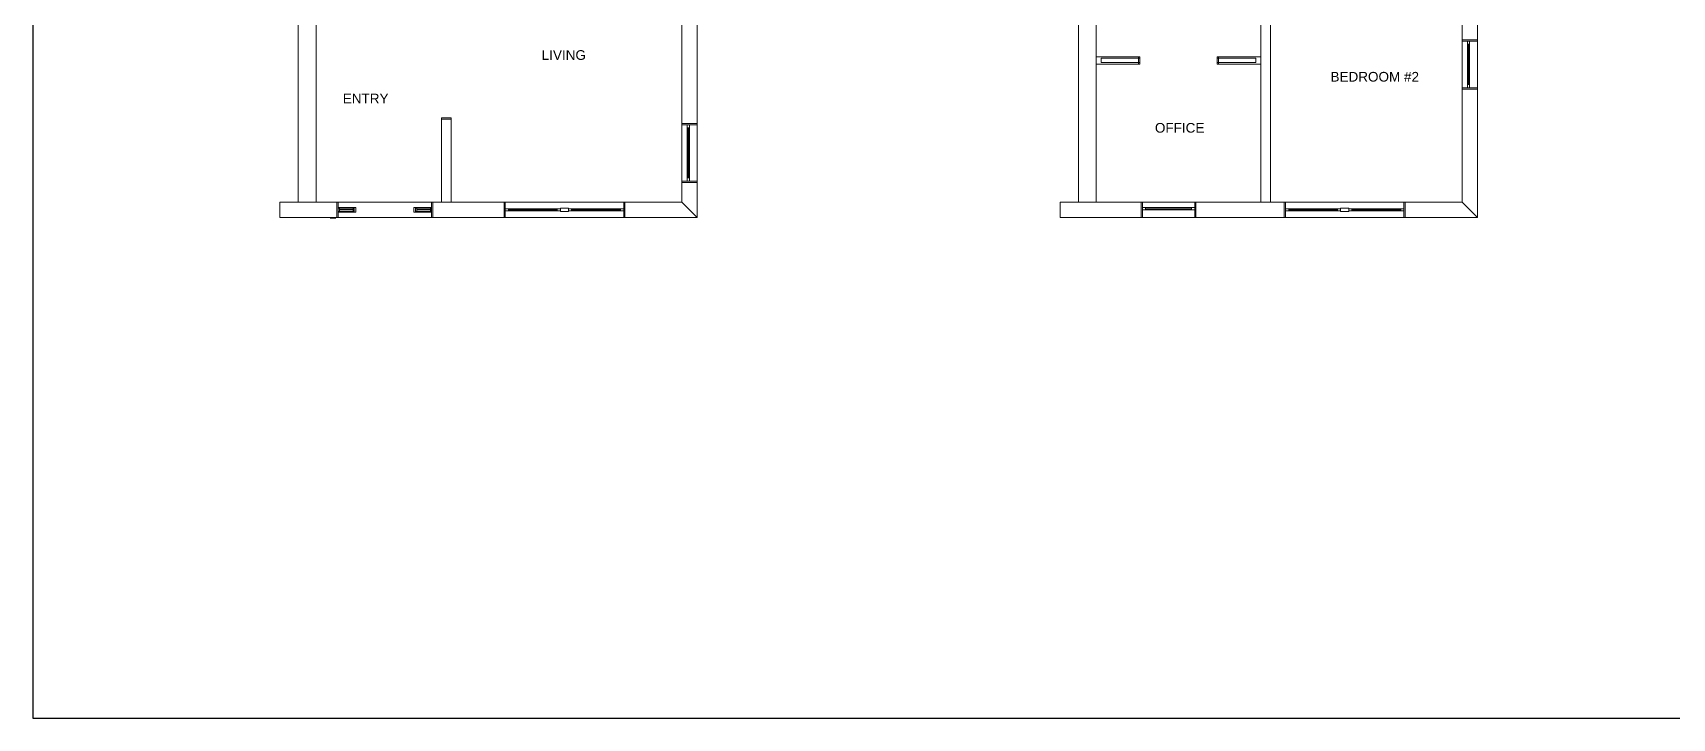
# Model space of a CAD drawing. Header units: inches. Extents: x -394 to 2550, y -2115 to -791.
# Drawn here: x 954 to 1971, y -1871 to -1446 of the extents above; entities that cross this region are included whole.
import ezdxf

# ---------------------------------------------------------------- set-up
doc = ezdxf.new("R2010")
doc.units = ezdxf.units.IN
doc.header["$MEASUREMENT"] = 0
doc.layers.add('B_Walls', color=7, linetype='Continuous', lineweight=13)
doc.styles.get("Standard").update_dxf_attribs({"font": 'arial.ttf'})

msp = doc.modelspace()

# ---------------------------------------------------------------- linework, layer by layer
at = {"layer": 'B_Walls'}
for p, q in [((1118.5, -1128.8), (1118.5, -1550.9)), ((1118.5, -1550.9), (1118.5, -1128.8)), ((1602.9, -1550.9), (1602.9, -1128.8)), ((1602.9, -1128.8), (1602.9, -1550.9)), ((1613.9, -1173.3), (1613.9, -1550.9)), ((1613.9, -1254), (1613.9, -1460.7)), ((1841, -1450.2), (1841, -1314)), ((1850.5, -1317), (1850.5, -1450.2)), ((1850.5, -1317), (1850.5, -1450.2)), ((1129.5, -1326.7), (1129.5, -1550.9)), ((1841, -1363.9), (1841, -1450.2)), ((1716, -1550.9), (1716, -1399.7)), ((1716, -1550.9), (1716, -1399.7)), ((1722, -1399.7), (1722, -1550.9)), ((1722, -1550.9), (1722, -1399.7)), ((1356.6, -1421.2), (1356.6, -1502.2)), ((1356.6, -1502.2), (1356.6, -1421.2)), ((1366.1, -1421.2), (1366.1, -1502.2)), ((1366.1, -1421.2), (1366.1, -1502.2)), ((1850.5, -1450.2), (1841, -1450.2)), ((1841, -1450.2), (1841, -1480.7)), ((1841, -1450.2), (1841, -1450.9)), ((1841, -1450.2), (1841, -1450.9)), ((1850.5, -1450.2), (1841, -1450.2)), ((1841, -1450.9), (1850.5, -1450.9)), ((1841, -1450.9), (1850.5, -1450.9)), ((1844.3, -1450.9), (1844.3, -1452.9)), ((1844.3, -1450.9), (1844.3, -1452.9)), ((1845.7, -1450.9), (1844.3, -1450.9)), ((1844.3, -1450.9), (1845.7, -1450.9)), ((1844.3, -1452.9), (1844.3, -1477.9)), ((1845.7, -1452.9), (1844.3, -1452.9)), ((1844.3, -1452.9), (1845.7, -1452.9)), ((1844.3, -1452.9), (1845.7, -1452.9)), ((1845, -1452.9), (1845, -1477.9)), ((1845, -1452.9), (1845, -1477.9)), ((1845.1, -1452.9), (1845, -1452.9)), ((1845.1, -1452.9), (1845.1, -1477.9)), ((1845.1, -1477.9), (1845.1, -1452.9)), ((1845.7, -1450.9), (1845.7, -1452.9)), ((1845.7, -1452.9), (1845.7, -1450.9)), ((1845.7, -1477.9), (1845.7, -1452.9)), ((1850.5, -1450.2), (1850.5, -1480.7)), ((1850.5, -1450.2), (1850.5, -1450.9)), ((1850.5, -1450.9), (1850.5, -1450.2)), ((1640.2, -1460.7), (1613.9, -1460.7)), ((1613.9, -1465.2), (1613.9, -1550.9)), ((1640.2, -1465.2), (1613.9, -1465.2)), ((1640.9, -1460.7), (1616.9, -1460.7)), ((1616.9, -1464.3), (1616.9, -1461.5)), ((1616.9, -1461.5), (1640.9, -1461.5)), ((1640.9, -1464.3), (1616.9, -1464.3)), ((1616.9, -1465.2), (1640.9, -1465.2)), ((1640.2, -1465.2), (1640.2, -1460.7)), ((1640.2, -1465.2), (1640.2, -1460.7)), ((1640.2, -1460.7), (1640.9, -1460.7)), ((1640.2, -1460.7), (1640.9, -1460.7)), ((1640.9, -1465.2), (1640.2, -1465.2)), ((1640.2, -1465.2), (1640.9, -1465.2)), ((1640.9, -1460.7), (1640.9, -1465.2)), ((1640.9, -1465.2), (1640.9, -1460.7)), ((1640.9, -1461.5), (1640.9, -1460.7)), ((1640.9, -1465.2), (1640.9, -1464.3)), ((1688.9, -1465.2), (1688.9, -1460.7)), ((1688.9, -1460.7), (1689.7, -1460.7)), ((1689.7, -1460.7), (1688.9, -1460.7)), ((1688.9, -1465.2), (1688.9, -1460.7)), ((1688.9, -1461.5), (1688.9, -1460.7)), ((1688.9, -1460.7), (1712.9, -1460.7)), ((1712.9, -1461.5), (1688.9, -1461.5)), ((1688.9, -1465.2), (1688.9, -1464.3)), ((1688.9, -1464.3), (1712.9, -1464.3)), ((1689.7, -1465.2), (1688.9, -1465.2)), ((1689.7, -1465.2), (1688.9, -1465.2)), ((1712.9, -1465.2), (1688.9, -1465.2)), ((1716, -1460.7), (1689.7, -1460.7)), ((1689.7, -1465.2), (1689.7, -1460.7)), ((1689.7, -1460.7), (1689.7, -1465.2)), ((1716, -1465.2), (1689.7, -1465.2)), ((1693.8, -1465.2), (1693.9, -1465.2)), ((1693.9, -1465.2), (1693.8, -1465.3)), ((1693.8, -1465.3), (1693.8, -1465.2)), ((1712.9, -1464.3), (1712.9, -1461.5)), ((1841, -1480.7), (1841, -1479.9)), ((1841, -1479.9), (1850.5, -1479.9)), ((1841, -1479.9), (1841, -1480.7)), ((1850.5, -1479.9), (1841, -1479.9)), ((1841, -1480.7), (1850.5, -1480.7)), ((1841, -1550.9), (1841, -1480.7)), ((1841, -1480.7), (1841, -1550.9)), ((1841, -1480.7), (1850.5, -1480.7)), ((1844.3, -1477.9), (1845.7, -1477.9)), ((1844.3, -1479.9), (1844.3, -1477.9)), ((1844.3, -1477.9), (1845.7, -1477.9)), ((1844.3, -1477.9), (1844.3, -1479.9)), ((1845.7, -1477.9), (1844.3, -1477.9)), ((1844.3, -1479.9), (1845.7, -1479.9)), ((1844.3, -1479.9), (1845.7, -1479.9)), ((1845, -1477.9), (1845.1, -1477.9)), ((1845.7, -1479.9), (1845.7, -1477.9)), ((1845.7, -1479.9), (1845.7, -1477.9)), ((1850.5, -1480.7), (1850.5, -1479.9)), ((1850.5, -1480.7), (1850.5, -1479.9)), ((1850.5, -1480.7), (1850.5, -1560.4)), ((1850.5, -1480.7), (1850.5, -1560.4)), ((1207.3, -1499.4), (1207.3, -1498.7)), ((1213.3, -1498.7), (1207.3, -1498.7)), ((1213.3, -1498.7), (1207.3, -1498.7)), ((1207.3, -1498.7), (1207.3, -1499.4)), ((1207.3, -1550.9), (1207.3, -1499.4)), ((1207.3, -1550.9), (1207.3, -1499.4)), ((1207.3, -1499.4), (1213.3, -1499.4)), ((1207.3, -1499.4), (1213.3, -1499.4)), ((1213.3, -1499.4), (1207.3, -1499.4)), ((1213.3, -1499.4), (1213.3, -1498.7)), ((1213.3, -1499.4), (1213.3, -1498.7)), ((1213.3, -1550.9), (1213.3, -1499.4)), ((1213.3, -1499.4), (1213.3, -1550.9)), ((1356.6, -1502.2), (1356.6, -1538.7)), ((1366.1, -1502.2), (1356.6, -1502.2)), ((1356.6, -1502.2), (1356.6, -1502.9)), ((1356.6, -1502.2), (1356.6, -1502.9)), ((1366.1, -1502.2), (1356.6, -1502.2)), ((1356.6, -1502.9), (1366.1, -1502.9)), ((1356.6, -1502.9), (1366.1, -1502.9)), ((1359.9, -1502.9), (1359.9, -1504.9)), ((1359.9, -1502.9), (1359.9, -1504.9)), ((1361.3, -1502.9), (1359.9, -1502.9)), ((1359.9, -1502.9), (1361.3, -1502.9)), ((1359.9, -1504.9), (1359.9, -1535.9)), ((1361.3, -1504.9), (1359.9, -1504.9)), ((1359.9, -1504.9), (1361.3, -1504.9)), ((1359.9, -1504.9), (1361.3, -1504.9)), ((1360.6, -1504.9), (1360.6, -1535.9)), ((1360.6, -1504.9), (1360.6, -1535.9)), ((1360.7, -1504.9), (1360.6, -1504.9)), ((1360.7, -1504.9), (1360.7, -1535.9)), ((1360.7, -1535.9), (1360.7, -1504.9)), ((1361.3, -1502.9), (1361.3, -1504.9)), ((1361.3, -1504.9), (1361.3, -1502.9)), ((1361.3, -1535.9), (1361.3, -1504.9)), ((1366.1, -1502.2), (1366.1, -1538.7)), ((1366.1, -1502.2), (1366.1, -1502.9)), ((1366.1, -1502.9), (1366.1, -1502.2)), ((1359.9, -1535.9), (1361.3, -1535.9)), ((1359.9, -1537.9), (1359.9, -1535.9)), ((1359.9, -1535.9), (1361.3, -1535.9)), ((1359.9, -1535.9), (1359.9, -1537.9)), ((1361.3, -1535.9), (1359.9, -1535.9)), ((1360.6, -1535.9), (1360.7, -1535.9)), ((1361.3, -1537.9), (1361.3, -1535.9)), ((1361.3, -1537.9), (1361.3, -1535.9)), ((1356.6, -1538.7), (1356.6, -1537.9)), ((1356.6, -1537.9), (1366.1, -1537.9)), ((1356.6, -1537.9), (1356.6, -1538.7)), ((1366.1, -1537.9), (1356.6, -1537.9)), ((1356.6, -1538.7), (1356.6, -1550.9)), ((1356.6, -1538.7), (1366.1, -1538.7)), ((1356.6, -1550.9), (1356.6, -1538.7)), ((1356.6, -1538.7), (1366.1, -1538.7)), ((1359.9, -1537.9), (1361.3, -1537.9)), ((1359.9, -1537.9), (1361.3, -1537.9)), ((1366.1, -1538.7), (1366.1, -1537.9)), ((1366.1, -1538.7), (1366.1, -1537.9)), ((1366.1, -1538.7), (1366.1, -1560.4)), ((1366.1, -1538.7), (1366.1, -1560.4)), ((1107, -1550.9), (1118.5, -1550.9)), ((1107, -1560.4), (1107, -1550.9)), ((1107, -1550.9), (1142.5, -1550.9)), ((1129.5, -1550.9), (1118.5, -1550.9)), ((1129.5, -1550.9), (1142.5, -1550.9)), ((1142.5, -1550.9), (1142.5, -1560.4)), ((1202, -1550.9), (1142.5, -1550.9)), ((1142.5, -1550.9), (1143.2, -1550.9)), ((1142.5, -1550.9), (1142.5, -1560.4)), ((1142.5, -1560.4), (1142.5, -1550.9)), ((1142.5, -1550.9), (1143.2, -1550.9)), ((1143.2, -1550.9), (1143.2, -1560.4)), ((1143.2, -1550.9), (1143.2, -1560.4)), ((1143.2, -1554.2), (1153.2, -1554.2)), ((1143.2, -1557.2), (1143.2, -1554.2)), ((1143.2, -1556.7), (1143.2, -1554.7)), ((1143.2, -1554.7), (1144, -1554.7)), ((1143.2, -1554.7), (1143.2, -1556.7)), ((1143.2, -1554.7), (1144, -1554.7)), ((1144, -1556.7), (1143.2, -1556.7)), ((1143.2, -1556.7), (1144, -1556.7)), ((1153.2, -1557.2), (1143.2, -1557.2)), ((1144, -1554.7), (1144, -1556.7)), ((1144, -1554.7), (1152.5, -1554.7)), ((1144, -1556.7), (1144, -1554.7)), ((1144, -1554.7), (1144, -1556.7)), ((1144, -1555.6), (1152.5, -1555.6)), ((1144, -1555.7), (1144, -1555.6)), ((1144, -1555.6), (1152.5, -1555.6)), ((1144, -1555.6), (1144, -1555.7)), ((1152.5, -1555.7), (1144, -1555.7)), ((1144, -1555.7), (1152.5, -1555.7)), ((1152.5, -1556.7), (1144, -1556.7)), ((1153.2, -1554.7), (1152.5, -1554.7)), ((1152.5, -1554.7), (1152.5, -1556.7)), ((1152.5, -1556.7), (1152.5, -1554.7)), ((1152.5, -1554.7), (1153.2, -1554.7)), ((1152.5, -1554.7), (1152.5, -1556.7)), ((1152.5, -1555.6), (1152.5, -1555.7)), ((1152.5, -1555.6), (1152.5, -1555.7)), ((1153.2, -1556.7), (1152.5, -1556.7)), ((1153.2, -1556.7), (1152.5, -1556.7)), ((1153.2, -1554.2), (1153.2, -1557.2)), ((1153.2, -1557.2), (1153.2, -1554.2)), ((1153.2, -1554.2), (1154.2, -1554.2)), ((1153.2, -1554.7), (1153.2, -1556.7)), ((1153.2, -1554.7), (1153.2, -1556.7)), ((1154.2, -1557.2), (1153.2, -1557.2)), ((1154.2, -1554.2), (1154.2, -1557.2)), ((1190.2, -1554.2), (1191.2, -1554.2)), ((1190.2, -1557.2), (1190.2, -1554.2)), ((1191.2, -1557.2), (1190.2, -1557.2)), ((1191.2, -1554.2), (1201.2, -1554.2)), ((1191.2, -1554.2), (1191.2, -1557.2)), ((1191.2, -1557.2), (1191.2, -1554.2)), ((1191.2, -1554.7), (1192, -1554.7)), ((1191.2, -1556.7), (1191.2, -1554.7)), ((1191.2, -1554.7), (1191.2, -1556.7)), ((1191.2, -1554.7), (1192, -1554.7)), ((1192, -1556.7), (1191.2, -1556.7)), ((1191.2, -1556.7), (1192, -1556.7)), ((1201.2, -1557.2), (1191.2, -1557.2)), ((1192, -1554.7), (1200.5, -1554.7)), ((1192, -1554.7), (1192, -1556.7)), ((1192, -1556.7), (1192, -1554.7)), ((1192, -1554.7), (1192, -1556.7)), ((1192, -1555.6), (1192, -1555.7)), ((1192, -1555.6), (1200.5, -1555.6)), ((1192, -1555.6), (1200.5, -1555.6)), ((1192, -1555.7), (1192, -1555.6)), ((1192, -1555.7), (1200.5, -1555.7)), ((1200.5, -1555.7), (1192, -1555.7)), ((1200.5, -1556.7), (1192, -1556.7)), ((1200.5, -1554.7), (1201.2, -1554.7)), ((1200.5, -1556.7), (1200.5, -1554.7)), ((1200.5, -1554.7), (1200.5, -1556.7)), ((1200.5, -1554.7), (1200.5, -1556.7)), ((1201.2, -1554.7), (1200.5, -1554.7)), ((1200.5, -1555.6), (1200.5, -1555.7)), ((1200.5, -1555.6), (1200.5, -1555.7)), ((1201.2, -1556.7), (1200.5, -1556.7)), ((1201.2, -1556.7), (1200.5, -1556.7)), ((1201.2, -1550.9), (1202, -1550.9)), ((1202, -1550.9), (1201.2, -1550.9)), ((1201.2, -1550.9), (1201.2, -1560.4)), ((1201.2, -1560.4), (1201.2, -1550.9)), ((1201.2, -1554.2), (1201.2, -1557.2)), ((1201.2, -1554.7), (1201.2, -1556.7)), ((1201.2, -1554.7), (1201.2, -1556.7)), ((1202, -1550.9), (1207.3, -1550.9)), ((1202, -1560.4), (1202, -1550.9)), ((1202, -1550.9), (1246.2, -1550.9)), ((1202, -1550.9), (1202, -1560.4)), ((1202, -1550.9), (1202, -1560.4)), ((1213.3, -1550.9), (1207.3, -1550.9)), ((1213.3, -1550.9), (1246.2, -1550.9)), ((1321.2, -1550.9), (1246.2, -1550.9)), ((1246.2, -1550.9), (1246.2, -1560.4)), ((1246.2, -1560.4), (1246.2, -1550.9)), ((1246.2, -1550.9), (1321.2, -1550.9)), ((1246.2, -1560.4), (1246.2, -1550.9)), ((1246.2, -1550.9), (1247, -1550.9)), ((1246.2, -1550.9), (1247, -1550.9)), ((1247, -1550.9), (1247, -1560.4)), ((1247, -1560.4), (1247, -1550.9)), ((1247, -1555), (1249, -1555)), ((1247, -1555), (1249, -1555)), ((1247, -1556.4), (1247, -1555)), ((1247, -1556.4), (1247, -1555)), ((1249, -1556.4), (1247, -1556.4)), ((1247, -1556.4), (1249, -1556.4)), ((1249, -1556.4), (1249, -1555)), ((1249, -1555), (1279.2, -1555)), ((1249, -1555), (1249, -1556.4)), ((1249, -1556.4), (1249, -1555)), ((1249, -1555.7), (1249, -1555.6)), ((1249, -1555.6), (1279.2, -1555.6)), ((1279.2, -1555.6), (1249, -1555.6)), ((1279.2, -1555.7), (1249, -1555.7)), ((1279.2, -1555.7), (1249, -1555.7)), ((1279.2, -1556.4), (1249, -1556.4)), ((1279.2, -1555), (1279.2, -1556.4)), ((1281.2, -1555), (1279.2, -1555)), ((1279.2, -1556.4), (1279.2, -1555)), ((1279.2, -1556.4), (1279.2, -1555)), ((1279.2, -1555), (1281.2, -1555)), ((1279.2, -1555.6), (1279.2, -1555.7)), ((1281.2, -1556.4), (1279.2, -1556.4)), ((1281.2, -1556.4), (1279.2, -1556.4)), ((1281.2, -1556.7), (1281.2, -1554.7)), ((1281.2, -1554.7), (1286.2, -1554.7)), ((1281.2, -1556.4), (1281.2, -1555)), ((1281.2, -1555), (1281.2, -1556.4)), ((1286.2, -1556.7), (1281.2, -1556.7)), ((1286.2, -1554.7), (1286.2, -1556.7)), ((1286.2, -1555), (1288.2, -1555)), ((1286.2, -1556.4), (1286.2, -1555)), ((1286.2, -1556.4), (1286.2, -1555)), ((1286.2, -1555), (1288.2, -1555)), ((1288.2, -1556.4), (1286.2, -1556.4)), ((1286.2, -1556.4), (1288.2, -1556.4)), ((1288.2, -1555), (1288.2, -1556.4)), ((1288.2, -1556.4), (1288.2, -1555)), ((1288.2, -1555), (1318.5, -1555)), ((1288.2, -1556.4), (1288.2, -1555)), ((1288.2, -1555.7), (1288.2, -1555.6)), ((1288.2, -1555.6), (1318.5, -1555.6)), ((1318.5, -1555.6), (1288.2, -1555.6)), ((1318.5, -1555.7), (1288.2, -1555.7)), ((1318.5, -1555.7), (1288.2, -1555.7)), ((1318.5, -1556.4), (1288.2, -1556.4)), ((1318.5, -1555), (1318.5, -1556.4)), ((1318.5, -1556.4), (1318.5, -1555)), ((1318.5, -1556.4), (1318.5, -1555)), ((1318.5, -1555), (1320.5, -1555)), ((1320.5, -1555), (1318.5, -1555)), ((1318.5, -1555.6), (1318.5, -1555.7)), ((1320.5, -1556.4), (1318.5, -1556.4)), ((1320.5, -1556.4), (1318.5, -1556.4)), ((1321.2, -1550.9), (1320.5, -1550.9)), ((1320.5, -1560.4), (1320.5, -1550.9)), ((1320.5, -1560.4), (1320.5, -1550.9)), ((1320.5, -1550.9), (1321.2, -1550.9)), ((1320.5, -1556.4), (1320.5, -1555)), ((1320.5, -1555), (1320.5, -1556.4)), ((1321.2, -1550.9), (1356.6, -1550.9)), ((1321.2, -1560.4), (1321.2, -1550.9)), ((1321.2, -1550.9), (1356.6, -1550.9)), ((1321.2, -1550.9), (1321.2, -1560.4)), ((1321.2, -1550.9), (1321.2, -1560.4)), ((1366.1, -1560.4), (1356.6, -1550.9)), ((1356.6, -1550.9), (1366.1, -1560.4)), ((1591.4, -1560.4), (1591.4, -1550.9)), ((1591.4, -1550.9), (1641.7, -1550.9)), ((1591.4, -1550.9), (1602.9, -1550.9)), ((1613.9, -1550.9), (1602.9, -1550.9)), ((1613.9, -1550.9), (1641.7, -1550.9)), ((1641.7, -1550.9), (1641.7, -1560.4)), ((1675.7, -1550.9), (1641.7, -1550.9)), ((1641.7, -1550.9), (1642.5, -1550.9)), ((1642.5, -1550.9), (1641.7, -1550.9)), ((1641.7, -1550.9), (1641.7, -1560.4)), ((1642.5, -1550.9), (1642.5, -1560.4)), ((1642.5, -1560.4), (1642.5, -1550.9)), ((1642.5, -1554.3), (1644.5, -1554.3)), ((1644.5, -1554.3), (1642.5, -1554.3)), ((1642.5, -1554.3), (1642.5, -1555.7)), ((1642.5, -1554.3), (1642.5, -1555.7)), ((1642.5, -1555.7), (1644.5, -1555.7)), ((1642.5, -1555.7), (1644.5, -1555.7)), ((1673, -1554.3), (1644.5, -1554.3)), ((1644.5, -1554.3), (1644.5, -1555.7)), ((1644.5, -1554.3), (1644.5, -1555.7)), ((1644.5, -1555.7), (1644.5, -1554.3)), ((1673, -1555), (1644.5, -1555)), ((1673, -1555), (1644.5, -1555)), ((1673, -1555), (1644.5, -1555)), ((1644.5, -1555), (1644.5, -1555)), ((1644.5, -1555), (1673, -1555)), ((1644.5, -1555.7), (1673, -1555.7)), ((1673, -1555.7), (1673, -1554.3)), ((1675, -1554.3), (1673, -1554.3)), ((1673, -1554.3), (1673, -1555.7)), ((1675, -1554.3), (1673, -1554.3)), ((1673, -1554.3), (1673, -1555.7)), ((1673, -1555), (1673, -1555)), ((1675, -1555.7), (1673, -1555.7)), ((1673, -1555.7), (1675, -1555.7)), ((1675.7, -1550.9), (1675, -1550.9)), ((1675, -1550.9), (1675, -1560.4)), ((1675.7, -1550.9), (1675, -1550.9)), ((1675, -1550.9), (1675, -1560.4)), ((1675, -1555.7), (1675, -1554.3)), ((1675, -1554.3), (1675, -1555.7)), ((1675.7, -1560.4), (1675.7, -1550.9)), ((1675.7, -1550.9), (1730.6, -1550.9)), ((1675.7, -1550.9), (1716, -1550.9)), ((1675.7, -1560.4), (1675.7, -1550.9)), ((1722, -1550.9), (1716, -1550.9)), ((1722, -1550.9), (1730.6, -1550.9)), ((1730.6, -1550.9), (1730.6, -1560.4)), ((1730.6, -1560.4), (1730.6, -1550.9)), ((1730.6, -1550.9), (1805.6, -1550.9)), ((1730.6, -1560.4), (1730.6, -1550.9)), ((1730.6, -1550.9), (1731.4, -1550.9)), ((1730.6, -1550.9), (1731.4, -1550.9)), ((1805.6, -1550.9), (1730.6, -1550.9)), ((1731.4, -1550.9), (1731.4, -1560.4)), ((1731.4, -1560.4), (1731.4, -1550.9)), ((1731.4, -1556.4), (1731.4, -1555)), ((1731.4, -1556.4), (1731.4, -1555)), ((1731.4, -1555), (1733.4, -1555)), ((1731.4, -1555), (1733.4, -1555)), ((1733.4, -1556.4), (1731.4, -1556.4)), ((1731.4, -1556.4), (1733.4, -1556.4)), ((1733.4, -1556.4), (1733.4, -1555)), ((1733.4, -1555), (1763.6, -1555)), ((1733.4, -1555), (1733.4, -1556.4)), ((1733.4, -1556.4), (1733.4, -1555)), ((1733.4, -1555.7), (1733.4, -1555.6)), ((1733.4, -1555.6), (1763.6, -1555.6)), ((1763.6, -1555.6), (1733.4, -1555.6)), ((1763.6, -1555.7), (1733.4, -1555.7)), ((1763.6, -1555.7), (1733.4, -1555.7)), ((1763.6, -1556.4), (1733.4, -1556.4)), ((1763.6, -1555), (1763.6, -1556.4)), ((1763.6, -1556.4), (1763.6, -1555)), ((1763.6, -1555), (1765.6, -1555)), ((1765.6, -1555), (1763.6, -1555)), ((1763.6, -1556.4), (1763.6, -1555)), ((1763.6, -1555.6), (1763.6, -1555.7)), ((1765.6, -1556.4), (1763.6, -1556.4)), ((1765.6, -1556.4), (1763.6, -1556.4)), ((1765.6, -1556.7), (1765.6, -1554.7)), ((1765.6, -1554.7), (1770.6, -1554.7)), ((1765.6, -1556.4), (1765.6, -1555)), ((1765.6, -1555), (1765.6, -1556.4)), ((1770.6, -1556.7), (1765.6, -1556.7)), ((1770.6, -1554.7), (1770.6, -1556.7)), ((1770.6, -1556.4), (1770.6, -1555)), ((1770.6, -1556.4), (1770.6, -1555)), ((1770.6, -1555), (1772.6, -1555)), ((1770.6, -1555), (1772.6, -1555)), ((1772.6, -1556.4), (1770.6, -1556.4)), ((1770.6, -1556.4), (1772.6, -1556.4)), ((1772.6, -1556.4), (1772.6, -1555)), ((1772.6, -1555), (1802.9, -1555)), ((1772.6, -1555), (1772.6, -1556.4)), ((1772.6, -1556.4), (1772.6, -1555)), ((1772.6, -1555.7), (1772.6, -1555.6)), ((1772.6, -1555.6), (1802.9, -1555.6)), ((1802.9, -1555.6), (1772.6, -1555.6)), ((1802.9, -1555.7), (1772.6, -1555.7)), ((1802.9, -1555.7), (1772.6, -1555.7)), ((1802.9, -1556.4), (1772.6, -1556.4)), ((1802.9, -1555), (1802.9, -1556.4)), ((1802.9, -1556.4), (1802.9, -1555)), ((1802.9, -1555), (1804.9, -1555)), ((1804.9, -1555), (1802.9, -1555)), ((1802.9, -1556.4), (1802.9, -1555)), ((1802.9, -1555.6), (1802.9, -1555.7)), ((1804.9, -1556.4), (1802.9, -1556.4)), ((1804.9, -1556.4), (1802.9, -1556.4)), ((1804.9, -1560.4), (1804.9, -1550.9)), ((1804.9, -1550.9), (1805.6, -1550.9)), ((1805.6, -1550.9), (1804.9, -1550.9)), ((1804.9, -1560.4), (1804.9, -1550.9)), ((1804.9, -1556.4), (1804.9, -1555)), ((1804.9, -1555), (1804.9, -1556.4)), ((1805.6, -1560.4), (1805.6, -1550.9)), ((1805.6, -1550.9), (1841, -1550.9)), ((1805.6, -1550.9), (1841, -1550.9)), ((1805.6, -1550.9), (1805.6, -1560.4)), ((1805.6, -1550.9), (1805.6, -1560.4)), ((1841, -1550.9), (1850.5, -1560.4)), ((1850.5, -1560.4), (1841, -1550.9)), ((1107, -1560.4), (1142.5, -1560.4)), ((1142.5, -1560.4), (1107, -1560.4)), ((1138.2, -1560.9), (1141.7, -1560.9)), ((1143.2, -1560.4), (1142.5, -1560.4)), ((1202, -1560.4), (1142.5, -1560.4)), ((1142.5, -1560.4), (1143.2, -1560.4)), ((1202, -1560.4), (1201.2, -1560.4)), ((1202, -1560.4), (1201.2, -1560.4)), ((1202, -1560.4), (1246.2, -1560.4)), ((1246.2, -1560.4), (1202, -1560.4)), ((1321.2, -1560.4), (1246.2, -1560.4)), ((1246.2, -1560.4), (1247, -1560.4)), ((1321.2, -1560.4), (1246.2, -1560.4)), ((1247, -1560.4), (1246.2, -1560.4)), ((1321.2, -1560.4), (1320.5, -1560.4)), ((1321.2, -1560.4), (1320.5, -1560.4)), ((1321.2, -1560.4), (1366.1, -1560.4)), ((1366.1, -1560.4), (1321.2, -1560.4)), ((1346.2, -1560.4), (1349.7, -1560.4)), ((1641.7, -1560.4), (1591.4, -1560.4)), ((1591.4, -1560.4), (1641.7, -1560.4)), ((1675.7, -1560.4), (1641.7, -1560.4)), ((1641.7, -1560.4), (1642.5, -1560.4)), ((1641.7, -1560.4), (1642.5, -1560.4)), ((1675.7, -1560.4), (1675, -1560.4)), ((1675, -1560.4), (1675.7, -1560.4)), ((1730.6, -1560.4), (1675.7, -1560.4)), ((1675.7, -1560.4), (1730.6, -1560.4)), ((1805.6, -1560.4), (1730.6, -1560.4)), ((1731.4, -1560.4), (1730.6, -1560.4)), ((1730.6, -1560.4), (1731.4, -1560.4)), ((1805.6, -1560.4), (1730.6, -1560.4)), ((1805.6, -1560.4), (1804.9, -1560.4)), ((1805.6, -1560.4), (1804.9, -1560.4)), ((1850.5, -1560.4), (1805.6, -1560.4)), ((1805.6, -1560.4), (1850.5, -1560.4))]:
    msp.add_line(p, q, dxfattribs=at)
at = {"layer": 'B_Walls', "extrusion": (0, 0, -1)}
for p, q in [((1841, -1450.2), (1841, -1480.7)), ((1850.5, -1450.2), (1841, -1450.2)), ((1841, -1450.2), (1841, -1450.9)), ((1850.5, -1450.2), (1841, -1450.2)), ((1841, -1450.9), (1850.5, -1450.9)), ((1844.3, -1450.9), (1844.3, -1452.9)), ((1845.7, -1450.9), (1844.3, -1450.9)), ((1844.3, -1452.9), (1844.3, -1477.9)), ((1845.7, -1452.9), (1844.3, -1452.9)), ((1844.3, -1452.9), (1845.7, -1452.9)), ((1845, -1452.9), (1845, -1477.9)), ((1845.1, -1452.9), (1845, -1452.9)), ((1845.1, -1477.9), (1845.1, -1452.9)), ((1845.7, -1452.9), (1845.7, -1450.9)), ((1845.7, -1477.9), (1845.7, -1452.9)), ((1850.5, -1480.7), (1850.5, -1450.2)), ((1850.5, -1450.9), (1850.5, -1450.2)), ((1841, -1479.9), (1841, -1480.7)), ((1850.5, -1479.9), (1841, -1479.9)), ((1841, -1480.7), (1850.5, -1480.7)), ((1841, -1480.7), (1850.5, -1480.7)), ((1844.3, -1477.9), (1845.7, -1477.9)), ((1844.3, -1477.9), (1844.3, -1479.9)), ((1845.7, -1477.9), (1844.3, -1477.9)), ((1844.3, -1479.9), (1845.7, -1479.9)), ((1845, -1477.9), (1845.1, -1477.9)), ((1845.7, -1479.9), (1845.7, -1477.9)), ((1850.5, -1480.7), (1850.5, -1479.9)), ((1213.3, -1498.7), (1207.3, -1498.7)), ((1207.3, -1498.7), (1207.3, -1499.4)), ((1207.3, -1499.4), (1213.3, -1499.4)), ((1213.3, -1499.4), (1213.3, -1498.7)), ((1356.6, -1502.2), (1356.6, -1538.7)), ((1366.1, -1502.2), (1356.6, -1502.2)), ((1356.6, -1502.2), (1356.6, -1502.9)), ((1366.1, -1502.2), (1356.6, -1502.2)), ((1356.6, -1502.9), (1366.1, -1502.9)), ((1359.9, -1502.9), (1359.9, -1504.9)), ((1361.3, -1502.9), (1359.9, -1502.9)), ((1359.9, -1504.9), (1359.9, -1535.9)), ((1361.3, -1504.9), (1359.9, -1504.9)), ((1359.9, -1504.9), (1361.3, -1504.9)), ((1360.6, -1504.9), (1360.6, -1535.9)), ((1360.7, -1504.9), (1360.6, -1504.9)), ((1360.7, -1535.9), (1360.7, -1504.9)), ((1361.3, -1504.9), (1361.3, -1502.9)), ((1361.3, -1535.9), (1361.3, -1504.9)), ((1366.1, -1538.7), (1366.1, -1502.2)), ((1366.1, -1502.9), (1366.1, -1502.2)), ((1359.9, -1535.9), (1361.3, -1535.9)), ((1359.9, -1535.9), (1359.9, -1537.9)), ((1361.3, -1535.9), (1359.9, -1535.9)), ((1360.6, -1535.9), (1360.7, -1535.9)), ((1361.3, -1537.9), (1361.3, -1535.9)), ((1356.6, -1537.9), (1356.6, -1538.7)), ((1366.1, -1537.9), (1356.6, -1537.9)), ((1356.6, -1538.7), (1366.1, -1538.7)), ((1356.6, -1538.7), (1366.1, -1538.7)), ((1359.9, -1537.9), (1361.3, -1537.9)), ((1366.1, -1538.7), (1366.1, -1537.9)), ((1675.7, -1550.9), (1641.7, -1550.9)), ((1641.7, -1550.9), (1641.7, -1560.4)), ((1675.7, -1560.4), (1675.7, -1550.9)), ((1641.7, -1560.4), (1675.7, -1560.4))]:
    msp.add_line(p, q, dxfattribs=at)
at = {"layer": 'Defpoints'}
msp.add_lwpolyline([(953.7, -1871.4), (2550.2, -1871.4), (2550.2, -791.4), (953.7, -791.4)], close=True, dxfattribs=at)

# ---------------------------------------------------------------- texts
at = {"layer": 'B_Walls'}
for s, p in [('LIVING', (1269.6, -1462.6)), ('BEDROOM #2', (1759.3, -1476.1)), ('ENTRY', (1146.1, -1489.6)), ('OFFICE', (1650.3, -1507.8))]:
    msp.add_text(s, height=6, dxfattribs=at).set_placement(p)

doc.saveas('drawing.dxf')
